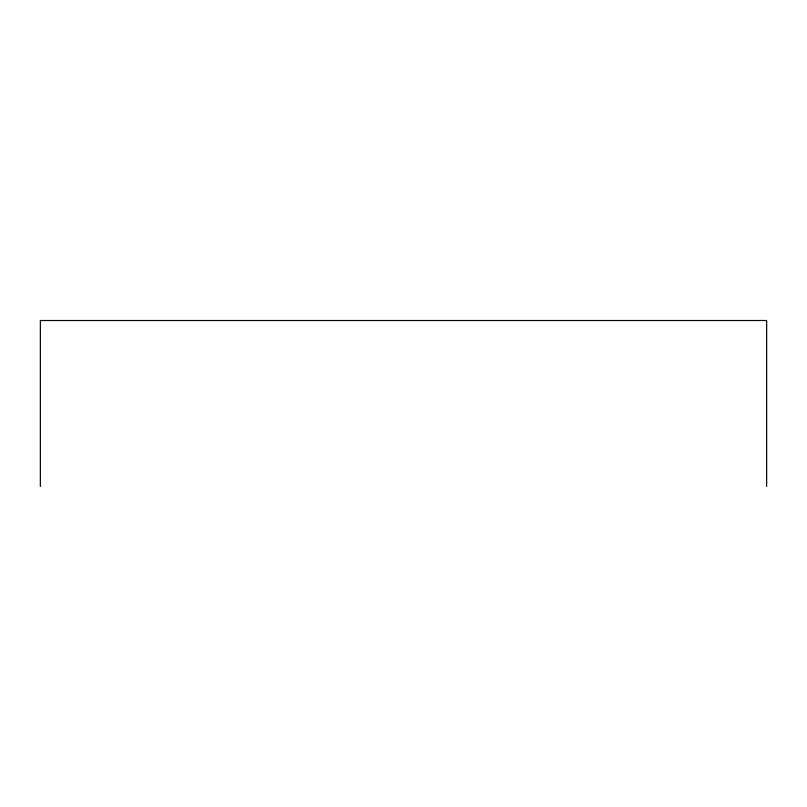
<?xml version="1.0" encoding="UTF-8"?>
<svg xmlns="http://www.w3.org/2000/svg" width="807" height="807" viewBox="0 0 807 807"><rect width="100%" height="100%" fill="white"/><g stroke="black" fill="none" stroke-linecap="round" stroke-linejoin="round"><path stroke-width="1.21" d="M766.65 486.49L766.65 320.51L40.35 320.51L40.35 486.49"/></g></svg>
